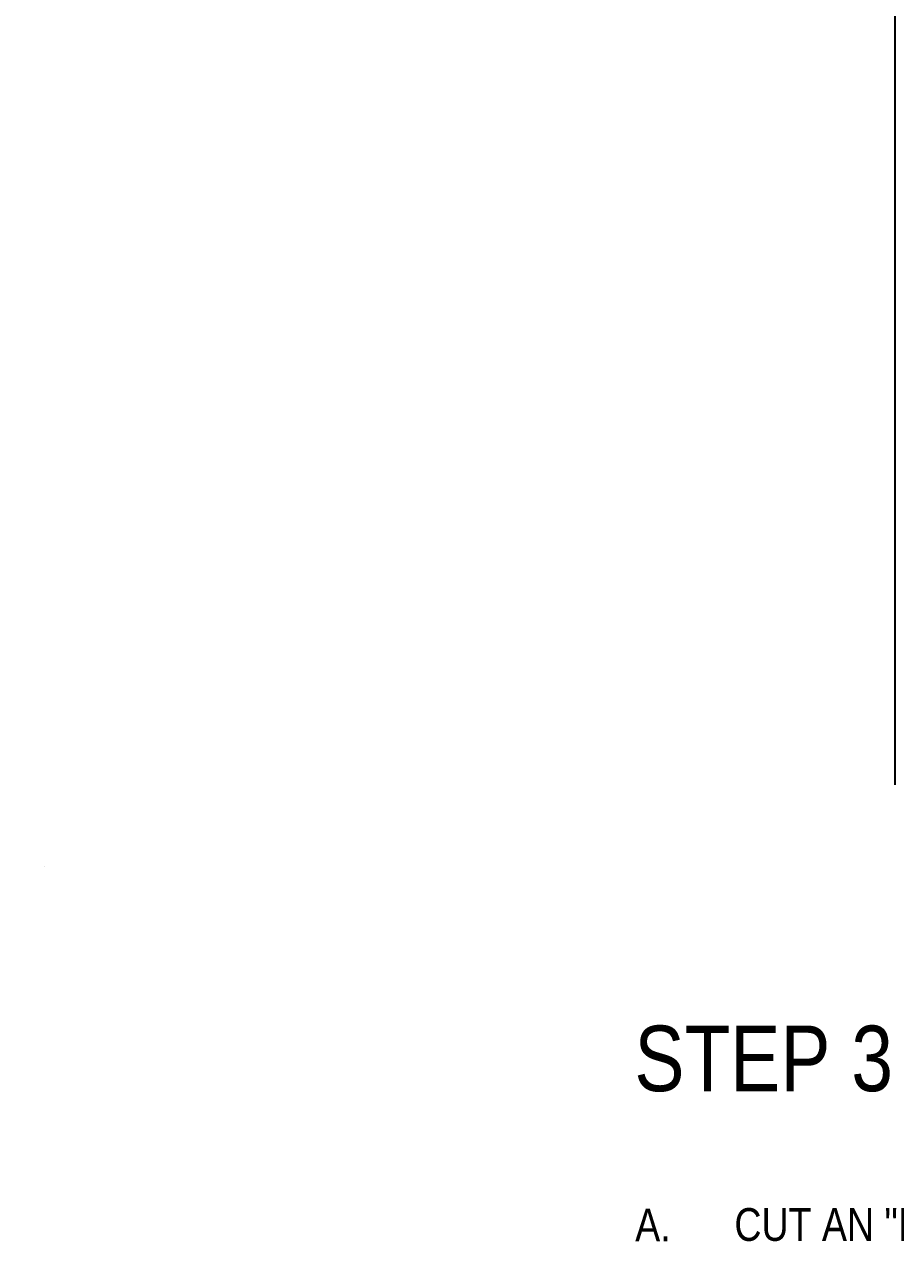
# Model space of a CAD drawing. Header units: inches. Extents: x -20.8 to 74.7, y -53.7 to 19.1.
# Drawn here: x -9.9 to -5.74, y -7.9 to -2.03 of the extents above; entities that cross this region are included whole.
import ezdxf

# ---------------------------------------------------------------- set-up
doc = ezdxf.new("R2010")
doc.units = ezdxf.units.IN
doc.header["$MEASUREMENT"] = 0
for name, color, linetype, lineweight in [('.ATI-TEXT', 7, 'Continuous', 0), ('G-ANNO-TTLB', 7, 'Continuous', 0), ('TYVEK', 7, 'Continuous', 0)]:
    doc.layers.add(name, color=color, linetype=linetype, lineweight=lineweight)

# ---------------------------------------------------------------- blocks, each defined once
blk = doc.blocks.new('Block_609')
at = {"layer": '.ATI-TEXT', "color": 18, "lineweight": 25, "true_color": 0x000000}
blk.add_line((-9.7998, -6.0483), (-9.7998, -6.0483), dxfattribs=at)
blk.add_line((-9.7998, -6.0483), (-9.7998, -6.0483), dxfattribs=at)
blk.add_line((-9.7998, -6.0483), (-9.7998, -6.0483), dxfattribs=at)
blk.add_line((-9.7998, -6.0483), (-9.7998, -6.0483), dxfattribs=at)

msp = doc.modelspace()

# ---------------------------------------------------------------- hatches: boundary and pattern name
at = {"layer": 'G-ANNO-TTLB', "true_color": 0xb9529f, "transparency": 33554687}
h = msp.add_hatch(color=233, dxfattribs=at)
edge = h.paths.add_edge_path()
edge.add_spline(control_points=[(20.0342, -15.1346), (20.0342, -15.1346), (-20.6658, -15.1346), (-20.6658, -15.1346), (-20.6658, -15.1346), (-20.6658, 19.0008), (-20.6658, 19.0008), (-20.6658, 19.0008), (20.0342, 19.0008), (20.0342, 19.0008), (20.0342, 19.0008), (20.0342, -15.1346), (20.0342, -15.1346)], knot_values=[0, 0, 0, 0, 1, 1, 1, 2, 2, 2, 3, 3, 3, 4, 4, 4, 4], degree=3, periodic=0)
edge = h.paths.add_edge_path()
edge.add_spline(control_points=[(-20.5408, 18.8757), (-20.5408, 18.8757), (-20.5408, -15.0095), (-20.5408, -15.0095), (-20.5408, -15.0095), (19.9092, -15.0095), (19.9092, -15.0095), (19.9092, -15.0095), (19.9092, 18.8757), (19.9092, 18.8757), (19.9092, 18.8757), (-20.5408, 18.8757), (-20.5408, 18.8757)], knot_values=[0, 0, 0, 0, 1, 1, 1, 2, 2, 2, 3, 3, 3, 4, 4, 4, 4], degree=3, periodic=0)
edge.add_line((-20.5408, 18.8757), (-20.5408, 18.8757))

# ---------------------------------------------------------------- linework, layer by layer
at = {"layer": 'G-ANNO-TTLB'}
for points in [[(20.0342, -15.1346), (20.0342, -15.1346), (-20.6658, -15.1346), (-20.6658, -15.1346), (-20.6658, -15.1346), (-20.6658, 19.0008), (-20.6658, 19.0008), (-20.6658, 19.0008), (20.0342, 19.0008), (20.0342, 19.0008), (20.0342, 19.0008), (20.0342, -15.1346), (20.0342, -15.1346)], [(-20.5408, 18.8757), (-20.5408, 18.8757), (-20.5408, -15.0095), (-20.5408, -15.0095), (-20.5408, -15.0095), (19.9092, -15.0095), (19.9092, -15.0095), (19.9092, -15.0095), (19.9092, 18.8757), (19.9092, 18.8757), (19.9092, 18.8757), (-20.5408, 18.8757), (-20.5408, 18.8757)]]:
    msp.add_open_spline(points, degree=3, knots=[0, 0, 0, 0, 1, 1, 1, 2, 2, 2, 3, 3, 3, 4, 4, 4, 4], dxfattribs=at)
at = {"layer": 'TYVEK', "color": 18, "lineweight": 25, "true_color": 0x000000}
msp.add_line((-5.7451, 0.8896), (-5.7451, -5.6569), dxfattribs=at)

# ---------------------------------------------------------------- block references
at = {"layer": '.ATI-TEXT'}
msp.add_blockref('Block_609', (0, 0), dxfattribs=at)

# ---------------------------------------------------------------- texts
at = {"layer": '.ATI-TEXT', "char_height": 0.2, "attachment_point": 7}
for s, insert in [('\\C18;\\c0;\\FArial Narrow|b0|i0|c1;\\H0.312594;\\W1.000000;STEP 3', (-6.9871, -7.1231)), ('\\C18;\\c0;\\FArial Narrow|b0|i0|c1;\\H0.156297;\\W1.000000;A.', (-6.9834, -7.8349)), ('\\C18;\\c0;\\FArial Narrow|b0|i0|c1;\\H0.156297;\\W1.000000;CUT AN "I-CUT" IN THE TYVEK\\H0.091121;®\\H0.156297; WRB.', (-6.51, -7.8349))]:
    msp.add_mtext(s, dxfattribs=dict(at, insert=insert))

doc.saveas('drawing.dxf')
